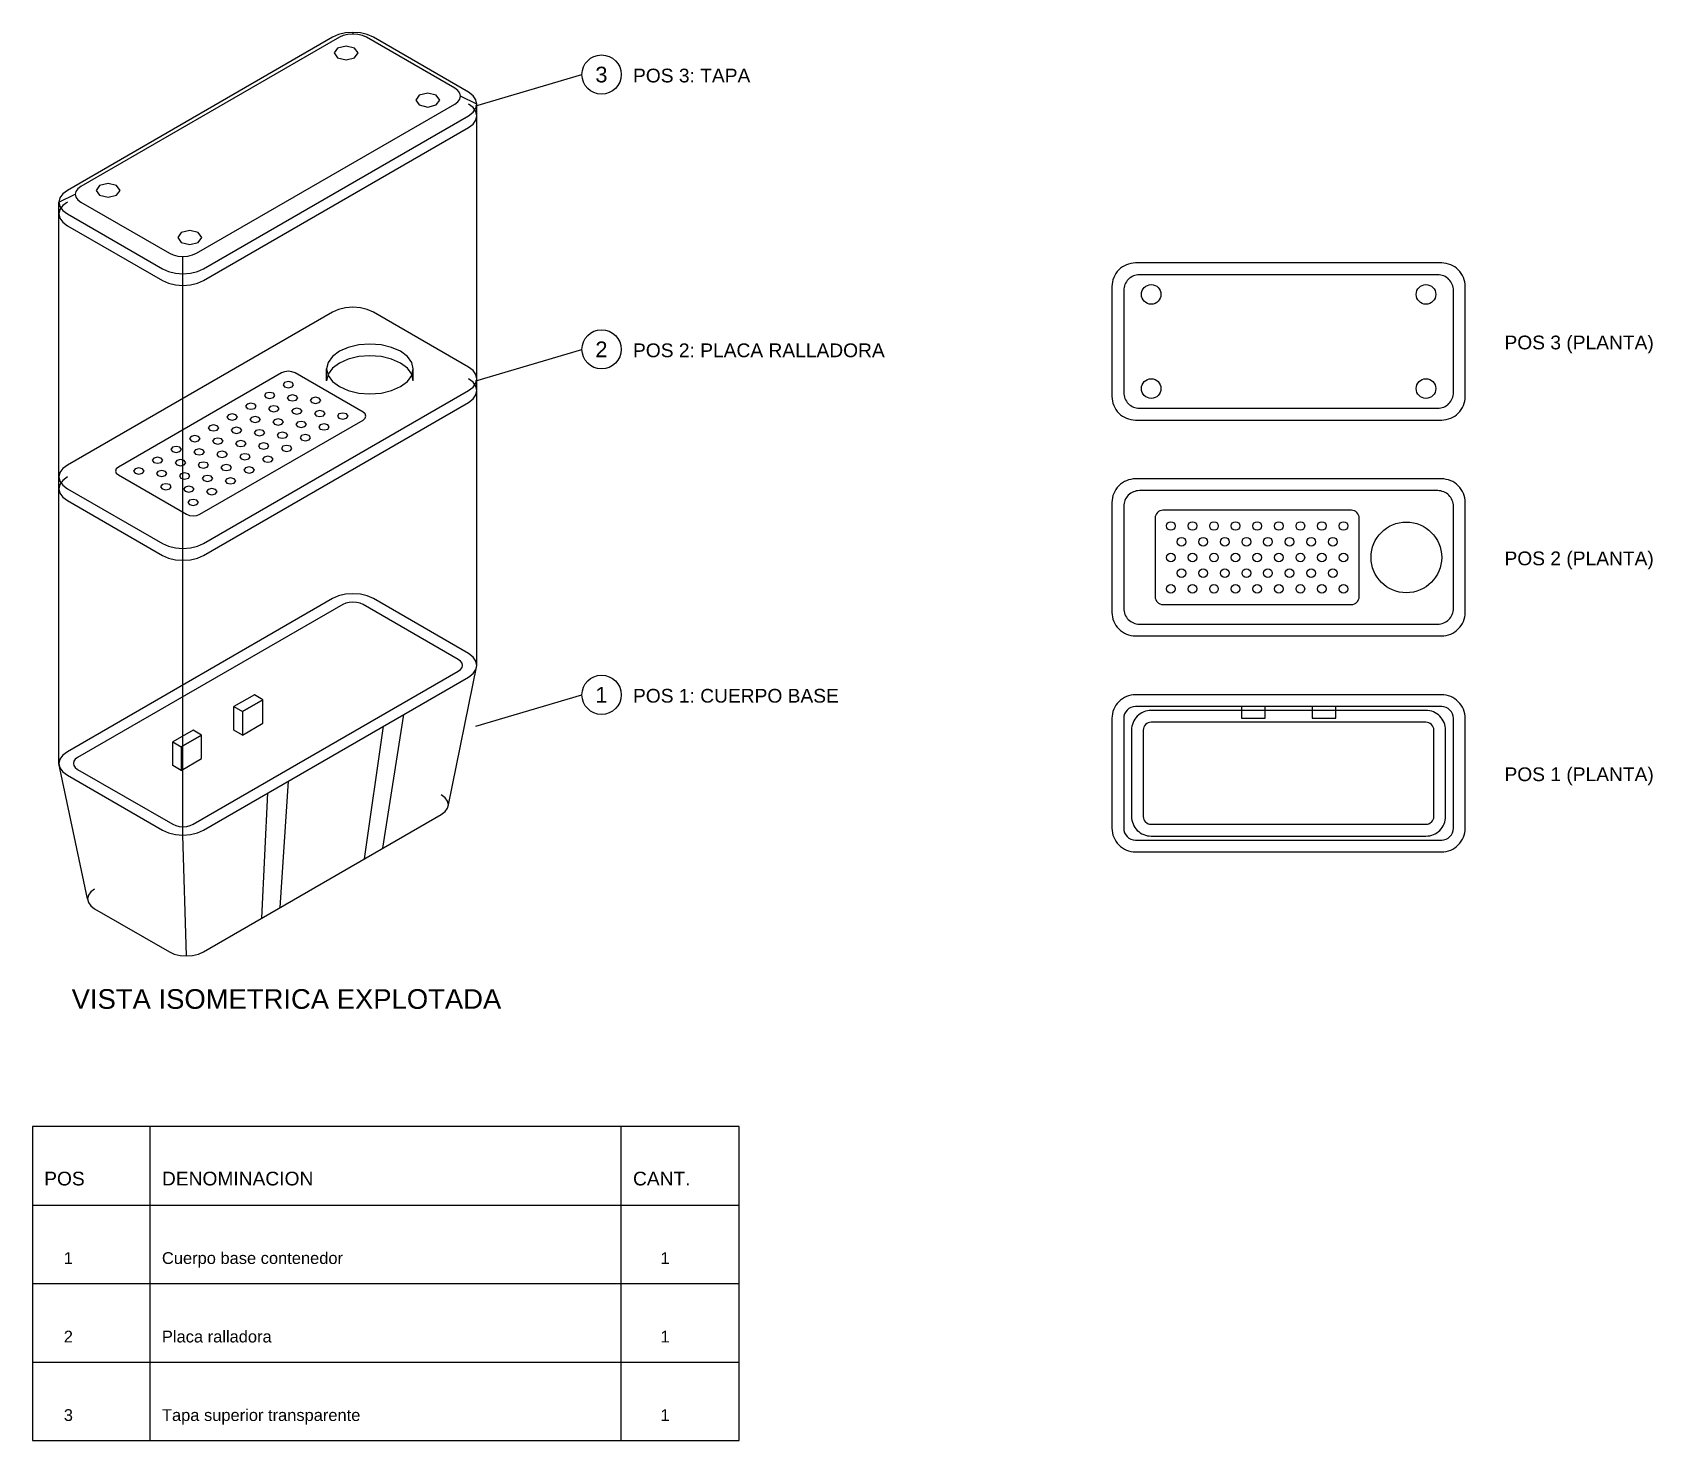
# Model space of a CAD drawing. Header units: millimetres. Extents: x -60 to 353, y -150 to 209.
import ezdxf

# ---------------------------------------------------------------- set-up
doc = ezdxf.new("R2010")
doc.units = ezdxf.units.MM
for name, color, linetype in [('CONTORNO', 7, 'Continuous'), ('DETALLE', 3, 'Continuous'), ('EJE', 1, 'Continuous'), ('OCULTO', 8, 'Continuous'), ('TEXTO', 2, 'Continuous')]:
    doc.layers.add(name, color=color, linetype=linetype)
doc.styles.get("Standard").update_dxf_attribs({"font": 'arial.ttf'})

msp = doc.modelspace()

# ---------------------------------------------------------------- linework, layer by layer
at = {"layer": 'CONTORNO'}
for p, q in [((53.25, 187.5), (53.25, 190.5)), ((-53.25, 162.5), (-53.25, 165.5)), ((-21.65, 144.26), (-21.65, 147.26)), ((14.96, 120), (14.96, 123)), ((37, 120), (37, 123)), ((53.25, 117.5), (53.25, 120.5)), ((-53.25, 92.5), (-53.25, 95.5)), ((-21.65, 74.26), (-21.65, 77.26)), ((45.96, 12), (53.25, 47.5)), ((-45.96, -12), (-53.25, 22.5)), ((-20.78, -26.54), (-21.65, 4.26)), ((-30, -150), (-30, -70)), ((90, -150), (90, -70)), ((-60, -90), (120, -90)), ((-60, -110), (120, -110)), ((-60, -130), (120, -130))]:
    msp.add_line(p, q, dxfattribs=at)
for points in [[(51.1, 187.5), (52.26, 188.38), (53, 189.4), (53.25, 190.5), (53, 191.6), (52.26, 192.62), (51.1, 193.5), (26.85, 207.5), (25.32, 208.17), (23.55, 208.6), (21.65, 208.74), (19.75, 208.6), (17.98, 208.17), (16.45, 207.5), (-51.1, 168.5), (-52.26, 167.62), (-53, 166.6), (-53.25, 165.5), (-53, 164.4), (-52.26, 163.38), (-51.1, 162.5), (-26.85, 148.5), (-25.32, 147.83), (-23.55, 147.4), (-21.65, 147.26), (-19.75, 147.4), (-17.98, 147.83), (-16.45, 148.5)], [(47.63, 190.5), (48.41, 191.09), (48.9, 191.77), (49.07, 192.5), (48.9, 193.23), (48.41, 193.91), (47.63, 194.5), (25.11, 207.5), (24.1, 207.95), (22.92, 208.23), (21.65, 208.33), (20.38, 208.23), (19.2, 207.95), (18.19, 207.5), (-47.63, 169.5), (-48.41, 168.91), (-48.9, 168.23), (-49.07, 167.5), (-48.9, 166.77), (-48.41, 166.09), (-47.63, 165.5), (-25.11, 152.5), (-24.1, 152.05), (-22.92, 151.77), (-21.65, 151.67), (-20.38, 151.77), (-19.2, 152.05), (-18.19, 152.5)], [(51.1, 117.5), (52.26, 118.38), (53, 119.4), (53.25, 120.5), (53, 121.6), (52.26, 122.62), (51.1, 123.5), (26.85, 137.5), (25.32, 138.17), (23.55, 138.6), (21.65, 138.74), (19.75, 138.6), (17.98, 138.17), (16.45, 137.5), (-51.1, 98.5), (-52.26, 97.62), (-53, 96.6), (-53.25, 95.5), (-53, 94.4), (-52.26, 93.38), (-51.1, 92.5), (-26.85, 78.5), (-25.32, 77.83), (-23.55, 77.4), (-21.65, 77.26), (-19.75, 77.4), (-17.98, 77.83), (-16.45, 78.5)], [(33.77, 127.5), (31.49, 128.51), (28.83, 129.15), (25.98, 129.36), (23.13, 129.15), (20.47, 128.51), (18.19, 127.5), (16.43, 126.18), (15.33, 124.65), (14.96, 123), (15.33, 121.35), (16.43, 119.82), (18.19, 118.5), (20.47, 117.49), (23.13, 116.85), (25.98, 116.64), (28.83, 116.85), (31.49, 117.49), (33.77, 118.5), (35.53, 119.82), (36.63, 121.35), (37, 123), (36.63, 124.65), (35.53, 126.18)], [(51.1, 44.5), (52.26, 45.38), (53, 46.4), (53.25, 47.5), (53, 48.6), (52.26, 49.62), (51.1, 50.5), (26.85, 64.5), (25.32, 65.17), (23.55, 65.6), (21.65, 65.74), (19.75, 65.6), (17.98, 65.17), (16.45, 64.5), (-51.1, 25.5), (-52.26, 24.62), (-53, 23.6), (-53.25, 22.5), (-53, 21.4), (-52.26, 20.38), (-51.1, 19.5), (-26.85, 5.5), (-25.32, 4.83), (-23.55, 4.4), (-21.65, 4.26), (-19.75, 4.4), (-17.98, 4.83), (-16.45, 5.5)], [(-60, -150), (120, -150), (120, -70), (-60, -70)]]:
    msp.add_lwpolyline(points, close=True, dxfattribs=at)
for points in [[(-51.1, 165.5), (-52.26, 164.62), (-53, 163.6), (-53.25, 162.5), (-53, 161.4), (-52.26, 160.38), (-51.1, 159.5), (-26.85, 145.5), (-25.32, 144.83), (-23.55, 144.4), (-21.65, 144.26), (-19.75, 144.4), (-17.98, 144.83), (-16.45, 145.5), (51.1, 184.5), (52.26, 185.38), (53, 186.4), (53.25, 187.5), (53, 188.6), (52.26, 189.62), (51.1, 190.5)], [(37, 120), (36.63, 121.65), (35.53, 123.18), (33.77, 124.5), (31.49, 125.51), (28.83, 126.15), (25.98, 126.36), (23.13, 126.15), (20.47, 125.51), (18.19, 124.5), (16.43, 123.18), (15.33, 121.65), (14.96, 120)], [(-51.1, 95.5), (-52.26, 94.62), (-53, 93.6), (-53.25, 92.5), (-53, 91.4), (-52.26, 90.38), (-51.1, 89.5), (-26.85, 75.5), (-25.32, 74.83), (-23.55, 74.4), (-21.65, 74.26), (-19.75, 74.4), (-17.98, 74.83), (-16.45, 75.5), (51.1, 114.5), (52.26, 115.38), (53, 116.4), (53.25, 117.5), (53, 118.6), (52.26, 119.62), (51.1, 120.5)], [(-44.17, -9.5), (-45.14, -10.23), (-45.75, -11.08), (-45.96, -12), (-45.75, -12.92), (-45.14, -13.77), (-44.17, -14.5), (-25.11, -25.5), (-23.85, -26.06), (-22.37, -26.42), (-20.78, -26.54), (-19.2, -26.42), (-17.72, -26.06), (-16.45, -25.5), (44.17, 9.5), (45.14, 10.23), (45.75, 11.08), (45.96, 12), (45.75, 12.92), (45.14, 13.77), (44.17, 14.5)]]:
    msp.add_lwpolyline(points, dxfattribs=at)
for points in [[(221, 110), (299, 110, 0.414214), (305, 116), (305, 144, 0.414214), (299, 150), (221, 150, 0.414214), (215, 144), (215, 116, 0.414214)], [(221, 55), (299, 55, 0.414214), (305, 61), (305, 89, 0.414214), (299, 95), (221, 95, 0.414214), (215, 89), (215, 61, 0.414214)], [(221, 0), (299, 0, 0.414214), (305, 6), (305, 34, 0.414214), (299, 40), (221, 40, 0.414214), (215, 34), (215, 6, 0.414214)]]:
    msp.add_lwpolyline(points, format="xyb", close=True, dxfattribs=at)
msp.add_circle((290, 75), 9, dxfattribs=at)
at = {"layer": 'DETALLE'}
for p, q in [((21.65, 208.74), (21.65, 208.33)), ((53.25, 190.5), (49.07, 192.5)), ((-53.25, 165.5), (-49.07, 167.5)), ((-21.65, 147.26), (-21.65, 151.67)), ((29.25, 0.89), (34.64, 35)), ((24.63, -1.78), (29.44, 32)), ((3.08, -14.22), (5.2, 18)), ((-1.54, -16.89), (0, 15))]:
    msp.add_line(p, q, dxfattribs=at)
for points in [[(22.08, 204.75), (19.92, 205.27), (17.75, 204.75), (16.86, 203.5), (17.75, 202.25), (19.92, 201.73), (22.08, 202.25), (22.98, 203.5)], [(42.87, 192.75), (40.7, 193.27), (38.54, 192.75), (37.64, 191.5), (38.54, 190.25), (40.7, 189.73), (42.87, 190.25), (43.77, 191.5)], [(-38.54, 169.75), (-40.7, 170.27), (-42.87, 169.75), (-43.77, 168.5), (-42.87, 167.25), (-40.7, 166.73), (-38.54, 167.25), (-37.64, 168.5)], [(-17.75, 157.75), (-19.92, 158.27), (-22.08, 157.75), (-22.98, 156.5), (-22.08, 155.25), (-19.92, 154.73), (-17.75, 155.25), (-16.86, 156.5)], [(24.25, 110), (24.78, 110.46), (24.97, 111), (24.78, 111.54), (24.25, 112), (6.93, 122), (6.13, 122.31), (5.2, 122.41), (4.26, 122.31), (3.46, 122), (-38.11, 98), (-38.64, 97.54), (-38.82, 97), (-38.64, 96.46), (-38.11, 96), (-20.78, 86), (-19.99, 85.69), (-19.05, 85.59), (-18.12, 85.69), (-17.32, 86)], [(6.15, 119.55), (5.2, 119.78), (4.24, 119.55), (3.85, 119), (4.24, 118.45), (5.2, 118.22), (6.15, 118.45), (6.54, 119)], [(1.39, 116.8), (0.43, 117.03), (-0.52, 116.8), (-0.91, 116.25), (-0.52, 115.7), (0.43, 115.47), (1.39, 115.7), (1.78, 116.25)], [(7.23, 116.17), (6.28, 116.4), (5.33, 116.17), (4.93, 115.62), (5.33, 115.08), (6.28, 114.85), (7.23, 115.08), (7.63, 115.62)], [(13.08, 115.55), (12.12, 115.78), (11.17, 115.55), (10.78, 115), (11.17, 114.45), (12.12, 114.22), (13.08, 114.45), (13.47, 115)], [(-8.14, 111.3), (-9.09, 111.53), (-10.05, 111.3), (-10.44, 110.75), (-10.05, 110.2), (-9.09, 109.97), (-8.14, 110.2), (-7.75, 110.75)], [(-3.38, 114.05), (-4.33, 114.28), (-5.28, 114.05), (-5.68, 113.5), (-5.28, 112.95), (-4.33, 112.72), (-3.38, 112.95), (-2.98, 113.5)], [(2.47, 113.42), (1.52, 113.65), (0.56, 113.42), (0.17, 112.88), (0.56, 112.33), (1.52, 112.1), (2.47, 112.33), (2.86, 112.88)], [(8.31, 112.8), (7.36, 113.03), (6.41, 112.8), (6.01, 112.25), (6.41, 111.7), (7.36, 111.47), (8.31, 111.7), (8.71, 112.25)], [(14.16, 112.17), (13.21, 112.4), (12.25, 112.17), (11.86, 111.62), (12.25, 111.08), (13.21, 110.85), (14.16, 111.08), (14.55, 111.62)], [(20.01, 111.55), (19.05, 111.78), (18.1, 111.55), (17.71, 111), (18.1, 110.45), (19.05, 110.22), (20.01, 110.45), (20.4, 111)], [(-12.9, 108.55), (-13.86, 108.78), (-14.81, 108.55), (-15.2, 108), (-14.81, 107.45), (-13.86, 107.22), (-12.9, 107.45), (-12.51, 108)], [(-7.06, 107.92), (-8.01, 108.15), (-8.96, 107.92), (-9.36, 107.38), (-8.96, 106.83), (-8.01, 106.6), (-7.06, 106.83), (-6.66, 107.38)], [(-2.29, 110.67), (-3.25, 110.9), (-4.2, 110.67), (-4.59, 110.12), (-4.2, 109.58), (-3.25, 109.35), (-2.29, 109.58), (-1.9, 110.12)], [(-1.21, 107.3), (-2.17, 107.53), (-3.12, 107.3), (-3.51, 106.75), (-3.12, 106.2), (-2.17, 105.97), (-1.21, 106.2), (-0.82, 106.75)], [(3.55, 110.05), (2.6, 110.28), (1.65, 110.05), (1.25, 109.5), (1.65, 108.95), (2.6, 108.72), (3.55, 108.95), (3.95, 109.5)], [(9.4, 109.42), (8.44, 109.65), (7.49, 109.42), (7.1, 108.88), (7.49, 108.33), (8.44, 108.1), (9.4, 108.33), (9.79, 108.88)], [(15.24, 108.8), (14.29, 109.03), (13.34, 108.8), (12.94, 108.25), (13.34, 107.7), (14.29, 107.47), (15.24, 107.7), (15.64, 108.25)], [(-22.43, 103.05), (-23.38, 103.28), (-24.34, 103.05), (-24.73, 102.5), (-24.34, 101.95), (-23.38, 101.72), (-22.43, 101.95), (-22.04, 102.5)], [(-17.67, 105.8), (-18.62, 106.03), (-19.57, 105.8), (-19.97, 105.25), (-19.57, 104.7), (-18.62, 104.47), (-17.67, 104.7), (-17.27, 105.25)], [(-11.82, 105.17), (-12.77, 105.4), (-13.73, 105.17), (-14.12, 104.62), (-13.73, 104.08), (-12.77, 103.85), (-11.82, 104.08), (-11.43, 104.62)], [(-5.98, 104.55), (-6.93, 104.78), (-7.88, 104.55), (-8.28, 104), (-7.88, 103.45), (-6.93, 103.22), (-5.98, 103.45), (-5.58, 104)], [(-0.13, 103.92), (-1.08, 104.15), (-2.04, 103.92), (-2.43, 103.38), (-2.04, 102.83), (-1.08, 102.6), (-0.13, 102.83), (0.26, 103.38)], [(4.63, 106.67), (3.68, 106.9), (2.73, 106.67), (2.33, 106.12), (2.73, 105.58), (3.68, 105.35), (4.63, 105.58), (5.03, 106.12)], [(5.72, 103.3), (4.76, 103.53), (3.81, 103.3), (3.42, 102.75), (3.81, 102.2), (4.76, 101.97), (5.72, 102.2), (6.11, 102.75)], [(10.48, 106.05), (9.53, 106.28), (8.57, 106.05), (8.18, 105.5), (8.57, 104.95), (9.53, 104.72), (10.48, 104.95), (10.87, 105.5)], [(-27.19, 100.3), (-28.15, 100.53), (-29.1, 100.3), (-29.49, 99.75), (-29.1, 99.2), (-28.15, 98.97), (-27.19, 99.2), (-26.8, 99.75)], [(-21.35, 99.67), (-22.3, 99.9), (-23.25, 99.67), (-23.65, 99.12), (-23.25, 98.58), (-22.3, 98.35), (-21.35, 98.58), (-20.95, 99.12)], [(-16.58, 102.42), (-17.54, 102.65), (-18.49, 102.42), (-18.88, 101.88), (-18.49, 101.33), (-17.54, 101.1), (-16.58, 101.33), (-16.19, 101.88)], [(-15.5, 99.05), (-16.45, 99.28), (-17.41, 99.05), (-17.8, 98.5), (-17.41, 97.95), (-16.45, 97.72), (-15.5, 97.95), (-15.11, 98.5)], [(-10.74, 101.8), (-11.69, 102.03), (-12.64, 101.8), (-13.04, 101.25), (-12.64, 100.7), (-11.69, 100.47), (-10.74, 100.7), (-10.34, 101.25)], [(-4.89, 101.17), (-5.85, 101.4), (-6.8, 101.17), (-7.19, 100.62), (-6.8, 100.08), (-5.85, 99.85), (-4.89, 100.08), (-4.5, 100.62)], [(0.95, 100.55), (0, 100.78), (-0.95, 100.55), (-1.35, 100), (-0.95, 99.45), (0, 99.22), (0.95, 99.45), (1.35, 100)], [(-31.96, 97.55), (-32.91, 97.78), (-33.86, 97.55), (-34.26, 97), (-33.86, 96.45), (-32.91, 96.22), (-31.96, 96.45), (-31.56, 97)], [(-26.11, 96.92), (-27.06, 97.15), (-28.02, 96.92), (-28.41, 96.38), (-28.02, 95.83), (-27.06, 95.6), (-26.11, 95.83), (-25.72, 96.38)], [(-20.26, 96.3), (-21.22, 96.53), (-22.17, 96.3), (-22.56, 95.75), (-22.17, 95.2), (-21.22, 94.97), (-20.26, 95.2), (-19.87, 95.75)], [(-14.42, 95.67), (-15.37, 95.9), (-16.32, 95.67), (-16.72, 95.12), (-16.32, 94.58), (-15.37, 94.35), (-14.42, 94.58), (-14.02, 95.12)], [(-9.66, 98.42), (-10.61, 98.65), (-11.56, 98.42), (-11.96, 97.88), (-11.56, 97.33), (-10.61, 97.1), (-9.66, 97.33), (-9.26, 97.88)], [(-8.57, 95.05), (-9.53, 95.28), (-10.48, 95.05), (-10.87, 94.5), (-10.48, 93.95), (-9.53, 93.72), (-8.57, 93.95), (-8.18, 94.5)], [(-3.81, 97.8), (-4.76, 98.03), (-5.72, 97.8), (-6.11, 97.25), (-5.72, 96.7), (-4.76, 96.47), (-3.81, 96.7), (-3.42, 97.25)], [(-25.03, 93.55), (-25.98, 93.78), (-26.93, 93.55), (-27.33, 93), (-26.93, 92.45), (-25.98, 92.22), (-25.03, 92.45), (-24.63, 93)], [(-19.18, 92.92), (-20.14, 93.15), (-21.09, 92.92), (-21.48, 92.38), (-21.09, 91.83), (-20.14, 91.6), (-19.18, 91.83), (-18.79, 92.38)], [(-13.34, 92.3), (-14.29, 92.53), (-15.24, 92.3), (-15.64, 91.75), (-15.24, 91.2), (-14.29, 90.97), (-13.34, 91.2), (-12.94, 91.75)], [(-18.1, 89.55), (-19.05, 89.78), (-20.01, 89.55), (-20.4, 89), (-20.01, 88.45), (-19.05, 88.22), (-18.1, 88.45), (-17.71, 89)], [(48.5, 46), (49.08, 46.44), (49.45, 46.95), (49.57, 47.5), (49.45, 48.05), (49.08, 48.56), (48.5, 49), (24.25, 63), (23.49, 63.34), (22.6, 63.55), (21.65, 63.62), (20.7, 63.55), (19.81, 63.34), (19.05, 63), (-48.5, 24), (-49.08, 23.56), (-49.45, 23.05), (-49.57, 22.5), (-49.45, 21.95), (-49.08, 21.44), (-48.5, 21), (-24.25, 7), (-23.49, 6.66), (-22.6, 6.45), (-21.65, 6.38), (-20.7, 6.45), (-19.81, 6.66), (-19.05, 7)], [(-6.5, 35.75), (-1.3, 38.75), (-3.46, 40), (-8.66, 37)], [(-6.5, 29.75), (-1.3, 32.75), (-1.3, 38.75), (-6.5, 35.75)], [(-6.5, 29.75), (-8.66, 31), (-8.66, 37), (-6.5, 35.75)], [(248, 34), (254, 34), (254, 37), (248, 37)], [(266, 34), (272, 34), (272, 37), (266, 37)], [(-22.08, 26.75), (-16.89, 29.75), (-19.05, 31), (-24.25, 28)], [(-22.08, 20.75), (-16.89, 23.75), (-16.89, 29.75), (-22.08, 26.75)], [(-22.08, 20.75), (-24.25, 22), (-24.25, 28), (-22.08, 26.75)]]:
    msp.add_lwpolyline(points, close=True, dxfattribs=at)
for points in [[(222, 113), (298, 113, 0.414214), (302, 117), (302, 143, 0.414214), (298, 147), (222, 147, 0.414214), (218, 143), (218, 117, 0.414214)], [(222, 58), (298, 58, 0.414214), (302, 62), (302, 88, 0.414214), (298, 92), (222, 92, 0.414214), (218, 88), (218, 62, 0.414214)], [(228, 63), (276, 63, 0.414214), (278, 65), (278, 85, 0.414214), (276, 87), (228, 87, 0.414214), (226, 85), (226, 65, 0.414214)], [(221, 3), (299, 3, 0.414214), (302, 6), (302, 34, 0.414214), (299, 37), (221, 37, 0.414214), (218, 34), (218, 6, 0.414214)], [(225, 7), (295, 7, 0.414214), (297, 9), (297, 31, 0.414214), (295, 33), (225, 33, 0.414214), (223, 31), (223, 9, 0.414214)]]:
    msp.add_lwpolyline(points, format="xyb", close=True, dxfattribs=at)
for centre, radius in [((225, 142), 2.5), ((295, 142), 2.5), ((225, 118), 2.5), ((295, 118), 2.5), ((230, 83), 1.1), ((235.5, 83), 1.1), ((241, 83), 1.1), ((246.5, 83), 1.1), ((252, 83), 1.1), ((257.5, 83), 1.1), ((263, 83), 1.1), ((268.5, 83), 1.1), ((274, 83), 1.1), ((232.75, 79), 1.1), ((238.25, 79), 1.1), ((243.75, 79), 1.1), ((249.25, 79), 1.1), ((254.75, 79), 1.1), ((260.25, 79), 1.1), ((265.75, 79), 1.1), ((271.25, 79), 1.1), ((230, 75), 1.1), ((235.5, 75), 1.1), ((241, 75), 1.1), ((246.5, 75), 1.1), ((252, 75), 1.1), ((257.5, 75), 1.1), ((263, 75), 1.1), ((268.5, 75), 1.1), ((274, 75), 1.1), ((232.75, 71), 1.1), ((238.25, 71), 1.1), ((243.75, 71), 1.1), ((249.25, 71), 1.1), ((254.75, 71), 1.1), ((260.25, 71), 1.1), ((265.75, 71), 1.1), ((271.25, 71), 1.1), ((230, 67), 1.1), ((235.5, 67), 1.1), ((241, 67), 1.1), ((246.5, 67), 1.1), ((252, 67), 1.1), ((257.5, 67), 1.1), ((263, 67), 1.1), ((268.5, 67), 1.1), ((274, 67), 1.1)]:
    msp.add_circle(centre, radius, dxfattribs=at)
at = {"layer": 'EJE'}
for p, q in [((53.25, 120.5), (53.25, 187.5)), ((-53.25, 95.5), (-53.25, 162.5)), ((-21.65, 77.26), (-21.65, 144.26)), ((53.25, 47.5), (53.25, 117.5)), ((-53.25, 22.5), (-53.25, 92.5)), ((-21.65, 4.26), (-21.65, 74.26))]:
    msp.add_line(p, q, dxfattribs=at)
at = {"layer": 'OCULTO'}
msp.add_lwpolyline([(225, 4), (295, 4, 0.414214), (300, 9), (300, 31, 0.414214), (295, 36), (225, 36, 0.414214), (220, 31), (220, 9, 0.414214)], format="xyb", close=True, dxfattribs=at)
at = {"layer": 'TEXTO'}
for p, q in [((53, 190), (80, 198)), ((53, 120), (80, 128)), ((53, 32), (80, 40))]:
    msp.add_line(p, q, dxfattribs=at)
for centre in [(85, 198), (85, 128), (85, 40)]:
    msp.add_circle(centre, 5, dxfattribs=at)

# ---------------------------------------------------------------- texts
for s, height, p in [('3', 4, (83.4, 196)), ('POS 3: TAPA', 3.5, (93, 196)), ('2', 4, (83.4, 126)), ('POS 2: PLACA RALLADORA', 3.5, (93, 126)), ('POS 3 (PLANTA)', 3.5, (315, 128)), ('POS 2 (PLANTA)', 3.5, (315, 73)), ('1', 4, (83.4, 38)), ('POS 1: CUERPO BASE', 3.5, (93, 38)), ('POS 1 (PLANTA)', 3.5, (315, 18)), ('VISTA ISOMETRICA EXPLOTADA', 5, (-50, -40)), ('POS', 3.5, (-57, -85)), ('DENOMINACION', 3.5, (-27, -85)), ('CANT.', 3.5, (93, -85)), ('1', 3, (-52, -105)), ('Cuerpo base contenedor', 3, (-27, -105)), ('1', 3, (100, -105)), ('2', 3, (-52, -125)), ('Placa ralladora', 3, (-27, -125)), ('1', 3, (100, -125)), ('3', 3, (-52, -145)), ('Tapa superior transparente', 3, (-27, -145)), ('1', 3, (100, -145))]:
    msp.add_text(s, height=height, dxfattribs=at).set_placement(p)

doc.saveas('drawing.dxf')
